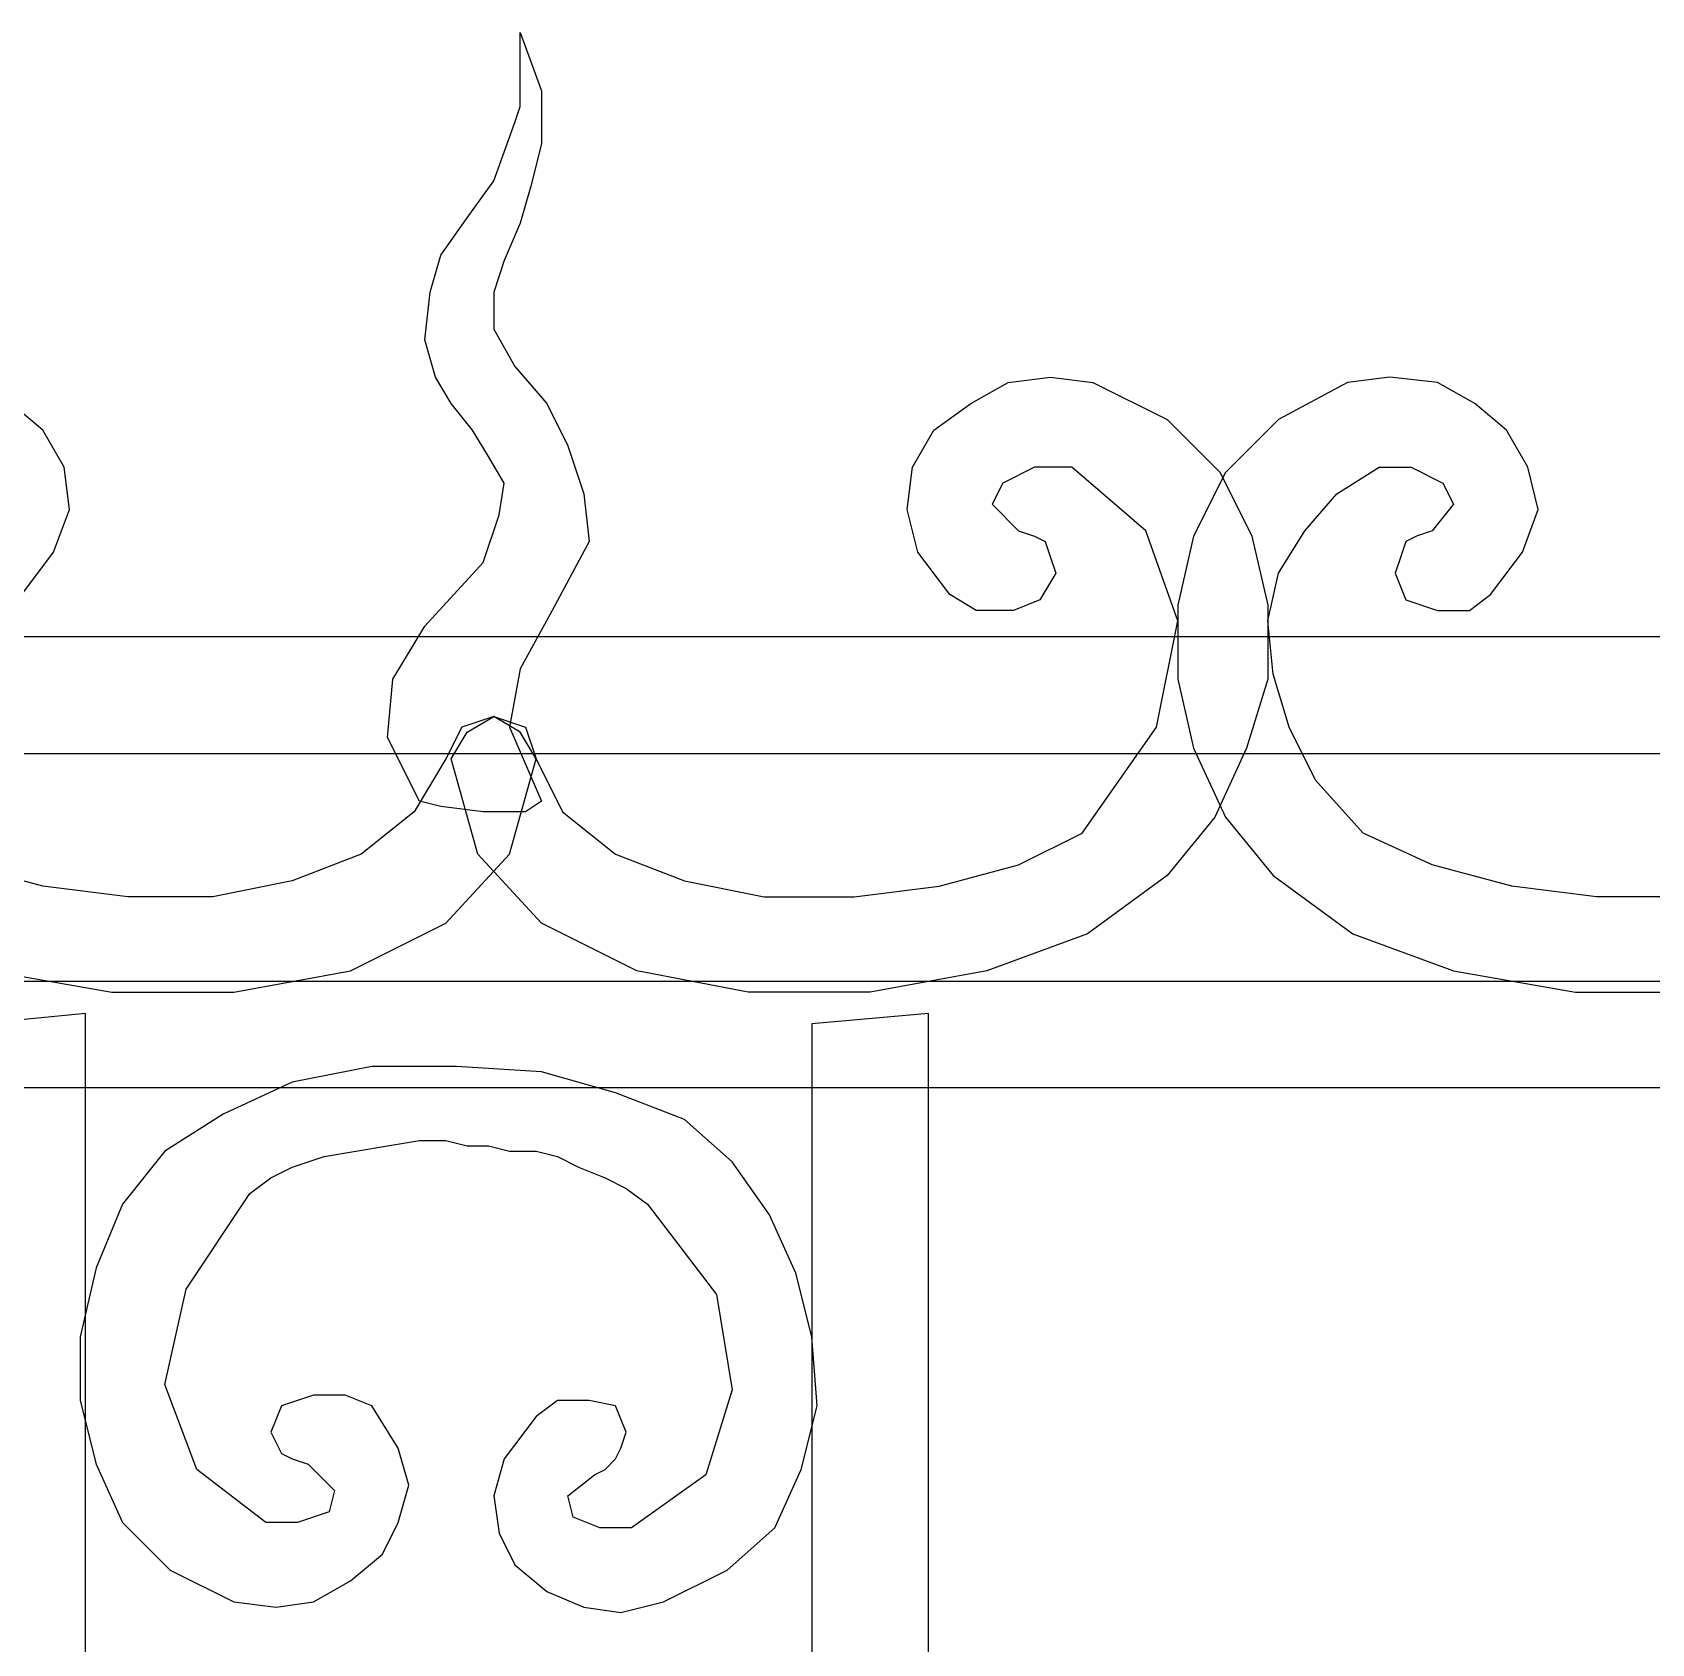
# Model space of a CAD drawing. Header units: centimetres. Extents: x -55 to 55, y -47 to 50.
# Drawn here: x 5.22 to 27.4, y 28.15 to 50.22 of the extents above; entities that cross this region are included whole.
import ezdxf

# ---------------------------------------------------------------- set-up
doc = ezdxf.new("R2010")
doc.units = ezdxf.units.CM
doc.header["$MEASUREMENT"] = 0
doc.layers.add('layer 1', color=7, linetype='Continuous')

msp = doc.modelspace()

# ---------------------------------------------------------------- linework, layer by layer
at = {"layer": 'layer 1', "color": 108}
for points, knots in [([(12.84376, 43.25055), (12.84376, 43.25055), (12.77111, 43.9044), (12.77111, 43.9044), (12.77111, 43.9044), (12.77111, 43.9044), (12.55316, 44.55825), (12.55316, 44.55825), (12.55316, 44.55825), (12.55316, 44.55825), (12.26256, 45.13945), (12.26256, 45.13945), (12.26256, 45.13945), (12.26256, 45.13945), (11.82666, 45.648), (11.82666, 45.648), (11.82666, 45.648), (11.82666, 45.648), (11.53606, 46.15655), (11.53606, 46.15655), (11.53606, 46.15655), (11.53606, 46.15655), (11.53606, 46.6651), (11.53606, 46.6651), (11.53606, 46.6651), (11.53606, 46.6651), (11.68136, 47.101), (11.68136, 47.101), (11.68136, 47.101), (11.68136, 47.101), (11.89931, 47.60955), (11.89931, 47.60955), (11.89931, 47.60955), (11.89931, 47.60955), (12.04461, 48.1181), (12.04461, 48.1181), (12.04461, 48.1181), (12.04461, 48.1181), (12.18991, 48.6993), (12.18991, 48.6993), (12.18991, 48.6993), (12.18991, 48.6993), (12.18991, 49.4258), (12.18991, 49.4258), (12.18991, 49.4258), (12.18991, 49.4258), (11.89931, 50.22495), (11.89931, 50.22495), (11.89931, 50.22495), (11.89931, 50.22495), (11.89931, 49.8617), (11.89931, 49.8617), (11.89931, 49.8617), (11.89931, 49.8617), (11.89931, 49.49845), (11.89931, 49.49845), (11.89931, 49.49845), (11.89931, 49.49845), (11.89931, 49.20785), (11.89931, 49.20785), (11.89931, 49.20785), (11.89931, 49.20785), (11.82666, 48.9899), (11.82666, 48.9899), (11.82666, 48.9899), (11.82666, 48.9899), (11.53606, 48.19075), (11.53606, 48.19075), (11.53606, 48.19075), (11.53606, 48.19075), (11.17281, 47.6822), (11.17281, 47.6822), (11.17281, 47.6822), (11.17281, 47.6822), (10.80956, 47.17365), (10.80956, 47.17365), (10.80956, 47.17365), (10.80956, 47.17365), (10.66426, 46.6651), (10.66426, 46.6651), (10.66426, 46.6651), (10.66426, 46.6651), (10.59161, 46.01125), (10.59161, 46.01125), (10.59161, 46.01125), (10.59161, 46.01125), (10.73691, 45.5027), (10.73691, 45.5027), (10.73691, 45.5027), (10.73691, 45.5027), (10.95486, 45.13945), (10.95486, 45.13945), (10.95486, 45.13945), (10.95486, 45.13945), (11.24546, 44.7762), (11.24546, 44.7762), (11.24546, 44.7762), (11.24546, 44.7762), (11.46341, 44.41295), (11.46341, 44.41295), (11.46341, 44.41295), (11.46341, 44.41295), (11.68136, 44.0497), (11.68136, 44.0497), (11.68136, 44.0497), (11.68136, 44.0497), (11.60871, 43.6138), (11.60871, 43.6138), (11.60871, 43.6138), (11.60871, 43.6138), (11.39076, 42.95995), (11.39076, 42.95995), (11.39076, 42.95995), (11.39076, 42.95995), (10.59161, 42.08815), (10.59161, 42.08815), (10.59161, 42.08815), (10.59161, 42.08815), (10.15571, 41.36165), (10.15571, 41.36165), (10.15571, 41.36165), (10.15571, 41.36165), (10.08306, 40.5625), (10.08306, 40.5625), (10.08306, 40.5625), (10.08306, 40.5625), (10.51896, 39.6907), (10.51896, 39.6907), (10.51896, 39.6907), (10.51896, 39.6907), (10.80956, 39.61805), (10.80956, 39.61805), (10.80956, 39.61805), (10.80956, 39.61805), (11.39076, 39.5454), (11.39076, 39.5454), (11.39076, 39.5454), (11.39076, 39.5454), (11.97196, 39.5454), (11.97196, 39.5454), (11.97196, 39.5454), (11.97196, 39.5454), (12.18991, 39.6907), (12.18991, 39.6907), (12.18991, 39.6907), (12.18991, 39.6907), (11.75401, 40.7078), (11.75401, 40.7078), (11.75401, 40.7078), (11.75401, 40.7078), (11.89931, 41.50695), (11.89931, 41.50695), (11.89931, 41.50695), (11.89931, 41.50695), (12.33521, 42.3061), (12.33521, 42.3061), (12.33521, 42.3061), (12.33521, 42.3061), (12.84376, 43.25055), (12.84376, 43.25055)], [0, 0, 0, 0, 0.025, 0.025, 0.025, 0.025, 0.05, 0.05, 0.05, 0.05, 0.075, 0.075, 0.075, 0.075, 0.1, 0.1, 0.1, 0.1, 0.125, 0.125, 0.125, 0.125, 0.15, 0.15, 0.15, 0.15, 0.175, 0.175, 0.175, 0.175, 0.2, 0.2, 0.2, 0.2, 0.225, 0.225, 0.225, 0.225, 0.25, 0.25, 0.25, 0.25, 0.275, 0.275, 0.275, 0.275, 0.3, 0.3, 0.3, 0.3, 0.325, 0.325, 0.325, 0.325, 0.35, 0.35, 0.35, 0.35, 0.375, 0.375, 0.375, 0.375, 0.4, 0.4, 0.4, 0.4, 0.425, 0.425, 0.425, 0.425, 0.45, 0.45, 0.45, 0.45, 0.475, 0.475, 0.475, 0.475, 0.5, 0.5, 0.5, 0.5, 0.525, 0.525, 0.525, 0.525, 0.55, 0.55, 0.55, 0.55, 0.575, 0.575, 0.575, 0.575, 0.6, 0.6, 0.6, 0.6, 0.625, 0.625, 0.625, 0.625, 0.65, 0.65, 0.65, 0.65, 0.675, 0.675, 0.675, 0.675, 0.7, 0.7, 0.7, 0.7, 0.725, 0.725, 0.725, 0.725, 0.75, 0.75, 0.75, 0.75, 0.775, 0.775, 0.775, 0.775, 0.8, 0.8, 0.8, 0.8, 0.825, 0.825, 0.825, 0.825, 0.85, 0.85, 0.85, 0.85, 0.875, 0.875, 0.875, 0.875, 0.9, 0.9, 0.9, 0.9, 0.925, 0.925, 0.925, 0.925, 0.95, 0.95, 0.95, 0.95, 0.975, 0.975, 0.975, 0.975, 1, 1, 1, 1]), ([(4.27106, 43.39585), (4.27106, 43.39585), (4.63431, 43.7591), (4.63431, 43.7591), (4.63431, 43.7591), (4.63431, 43.7591), (4.48901, 44.0497), (4.48901, 44.0497), (4.48901, 44.0497), (4.48901, 44.0497), (4.05311, 44.26765), (4.05311, 44.26765), (4.05311, 44.26765), (4.05311, 44.26765), (3.54456, 44.26765), (3.54456, 44.26765), (3.54456, 44.26765), (3.54456, 44.26765), (2.52746, 43.39585), (2.52746, 43.39585), (2.52746, 43.39585), (2.52746, 43.39585), (2.09156, 42.1608), (2.09156, 42.1608), (2.09156, 42.1608), (2.09156, 42.1608), (2.30951, 40.7078), (2.30951, 40.7078), (2.30951, 40.7078), (2.30951, 40.7078), (3.32661, 39.2548), (3.32661, 39.2548), (3.32661, 39.2548), (3.32661, 39.2548), (4.27106, 38.8189), (4.27106, 38.8189), (4.27106, 38.8189), (4.27106, 38.8189), (5.36081, 38.5283), (5.36081, 38.5283), (5.36081, 38.5283), (5.36081, 38.5283), (6.52321, 38.383), (6.52321, 38.383), (6.52321, 38.383), (6.52321, 38.383), (7.68561, 38.383), (7.68561, 38.383), (7.68561, 38.383), (7.68561, 38.383), (8.77536, 38.60095), (8.77536, 38.60095), (8.77536, 38.60095), (8.77536, 38.60095), (9.71981, 38.9642), (9.71981, 38.9642), (9.71981, 38.9642), (9.71981, 38.9642), (10.44631, 39.5454), (10.44631, 39.5454), (10.44631, 39.5454), (10.44631, 39.5454), (10.88221, 40.2719), (10.88221, 40.2719), (10.88221, 40.2719), (10.88221, 40.2719), (11.10016, 40.7078), (11.10016, 40.7078), (11.10016, 40.7078), (11.10016, 40.7078), (11.53606, 40.8531), (11.53606, 40.8531), (11.53606, 40.8531), (11.53606, 40.8531), (11.89931, 40.63515), (11.89931, 40.63515), (11.89931, 40.63515), (11.89931, 40.63515), (12.11726, 40.2719), (12.11726, 40.2719), (12.11726, 40.2719), (12.11726, 40.2719), (11.75401, 38.9642), (11.75401, 38.9642), (11.75401, 38.9642), (11.75401, 38.9642), (10.88221, 38.01975), (10.88221, 38.01975), (10.88221, 38.01975), (10.88221, 38.01975), (9.57451, 37.3659), (9.57451, 37.3659), (9.57451, 37.3659), (9.57451, 37.3659), (7.97621, 37.0753), (7.97621, 37.0753), (7.97621, 37.0753), (7.97621, 37.0753), (6.30526, 37.0753), (6.30526, 37.0753), (6.30526, 37.0753), (6.30526, 37.0753), (4.63431, 37.3659), (4.63431, 37.3659), (4.63431, 37.3659), (4.63431, 37.3659), (3.18131, 37.87445), (3.18131, 37.87445), (3.18131, 37.87445), (3.18131, 37.87445), (2.09156, 38.6736), (2.09156, 38.6736), (2.09156, 38.6736), (2.09156, 38.6736), (1.51036, 39.47275), (1.51036, 39.47275), (1.51036, 39.47275), (1.51036, 39.47275), (1.07446, 40.4172), (1.07446, 40.4172), (1.07446, 40.4172), (1.07446, 40.4172), (0.85651, 41.36165), (0.85651, 41.36165), (0.85651, 41.36165), (0.85651, 41.36165), (0.85651, 42.37875), (0.85651, 42.37875), (0.85651, 42.37875), (0.85651, 42.37875), (1.00181, 43.3232), (1.00181, 43.3232), (1.00181, 43.3232), (1.00181, 43.3232), (1.43771, 44.195), (1.43771, 44.195), (1.43771, 44.195), (1.43771, 44.195), (2.16421, 44.9215), (2.16421, 44.9215), (2.16421, 44.9215), (2.16421, 44.9215), (3.10866, 45.43005), (3.10866, 45.43005), (3.10866, 45.43005), (3.10866, 45.43005), (3.76251, 45.5027), (3.76251, 45.5027), (3.76251, 45.5027), (3.76251, 45.5027), (4.34371, 45.43005), (4.34371, 45.43005), (4.34371, 45.43005), (4.34371, 45.43005), (4.92491, 45.13945), (4.92491, 45.13945), (4.92491, 45.13945), (4.92491, 45.13945), (5.36081, 44.7762), (5.36081, 44.7762), (5.36081, 44.7762), (5.36081, 44.7762), (5.65141, 44.26765), (5.65141, 44.26765), (5.65141, 44.26765), (5.65141, 44.26765), (5.72406, 43.68645), (5.72406, 43.68645), (5.72406, 43.68645), (5.72406, 43.68645), (5.50611, 43.10525), (5.50611, 43.10525), (5.50611, 43.10525), (5.50611, 43.10525), (5.07021, 42.52405), (5.07021, 42.52405), (5.07021, 42.52405), (5.07021, 42.52405), (4.77961, 42.3061), (4.77961, 42.3061), (4.77961, 42.3061), (4.77961, 42.3061), (4.34371, 42.3061), (4.34371, 42.3061), (4.34371, 42.3061), (4.34371, 42.3061), (3.90781, 42.4514), (3.90781, 42.4514), (3.90781, 42.4514), (3.90781, 42.4514), (3.76251, 42.81465), (3.76251, 42.81465), (3.76251, 42.81465), (3.76251, 42.81465), (3.83516, 43.0326), (3.83516, 43.0326), (3.83516, 43.0326), (3.83516, 43.0326), (3.90781, 43.25055), (3.90781, 43.25055), (3.90781, 43.25055), (3.90781, 43.25055), (4.05311, 43.3232), (4.05311, 43.3232), (4.05311, 43.3232), (4.05311, 43.3232), (4.27106, 43.39585), (4.27106, 43.39585)], [0, 0, 0, 0, 0.01923077, 0.01923077, 0.01923077, 0.01923077, 0.03846154, 0.03846154, 0.03846154, 0.03846154, 0.05769231, 0.05769231, 0.05769231, 0.05769231, 0.07692308, 0.07692308, 0.07692308, 0.07692308, 0.09615385, 0.09615385, 0.09615385, 0.09615385, 0.11538462, 0.11538462, 0.11538462, 0.11538462, 0.13461538, 0.13461538, 0.13461538, 0.13461538, 0.15384615, 0.15384615, 0.15384615, 0.15384615, 0.17307692, 0.17307692, 0.17307692, 0.17307692, 0.19230769, 0.19230769, 0.19230769, 0.19230769, 0.21153846, 0.21153846, 0.21153846, 0.21153846, 0.23076923, 0.23076923, 0.23076923, 0.23076923, 0.25, 0.25, 0.25, 0.25, 0.26923077, 0.26923077, 0.26923077, 0.26923077, 0.28846154, 0.28846154, 0.28846154, 0.28846154, 0.30769231, 0.30769231, 0.30769231, 0.30769231, 0.32692308, 0.32692308, 0.32692308, 0.32692308, 0.34615385, 0.34615385, 0.34615385, 0.34615385, 0.36538462, 0.36538462, 0.36538462, 0.36538462, 0.38461538, 0.38461538, 0.38461538, 0.38461538, 0.40384615, 0.40384615, 0.40384615, 0.40384615, 0.42307692, 0.42307692, 0.42307692, 0.42307692, 0.44230769, 0.44230769, 0.44230769, 0.44230769, 0.46153846, 0.46153846, 0.46153846, 0.46153846, 0.48076923, 0.48076923, 0.48076923, 0.48076923, 0.5, 0.5, 0.5, 0.5, 0.51923077, 0.51923077, 0.51923077, 0.51923077, 0.53846154, 0.53846154, 0.53846154, 0.53846154, 0.55769231, 0.55769231, 0.55769231, 0.55769231, 0.57692308, 0.57692308, 0.57692308, 0.57692308, 0.59615385, 0.59615385, 0.59615385, 0.59615385, 0.61538462, 0.61538462, 0.61538462, 0.61538462, 0.63461538, 0.63461538, 0.63461538, 0.63461538, 0.65384615, 0.65384615, 0.65384615, 0.65384615, 0.67307692, 0.67307692, 0.67307692, 0.67307692, 0.69230769, 0.69230769, 0.69230769, 0.69230769, 0.71153846, 0.71153846, 0.71153846, 0.71153846, 0.73076923, 0.73076923, 0.73076923, 0.73076923, 0.75, 0.75, 0.75, 0.75, 0.76923077, 0.76923077, 0.76923077, 0.76923077, 0.78846154, 0.78846154, 0.78846154, 0.78846154, 0.80769231, 0.80769231, 0.80769231, 0.80769231, 0.82692308, 0.82692308, 0.82692308, 0.82692308, 0.84615385, 0.84615385, 0.84615385, 0.84615385, 0.86538462, 0.86538462, 0.86538462, 0.86538462, 0.88461538, 0.88461538, 0.88461538, 0.88461538, 0.90384615, 0.90384615, 0.90384615, 0.90384615, 0.92307692, 0.92307692, 0.92307692, 0.92307692, 0.94230769, 0.94230769, 0.94230769, 0.94230769, 0.96153846, 0.96153846, 0.96153846, 0.96153846, 0.98076923, 0.98076923, 0.98076923, 0.98076923, 1, 1, 1, 1]), ([(18.72841, 43.39585), (18.72841, 43.39585), (18.36516, 43.7591), (18.36516, 43.7591), (18.36516, 43.7591), (18.36516, 43.7591), (18.51046, 44.0497), (18.51046, 44.0497), (18.51046, 44.0497), (18.51046, 44.0497), (18.94636, 44.26765), (18.94636, 44.26765), (18.94636, 44.26765), (18.94636, 44.26765), (19.45491, 44.26765), (19.45491, 44.26765), (19.45491, 44.26765), (19.45491, 44.26765), (20.47201, 43.39585), (20.47201, 43.39585), (20.47201, 43.39585), (20.47201, 43.39585), (20.90791, 42.1608), (20.90791, 42.1608), (20.90791, 42.1608), (20.90791, 42.1608), (20.61731, 40.7078), (20.61731, 40.7078), (20.61731, 40.7078), (20.61731, 40.7078), (19.60021, 39.2548), (19.60021, 39.2548), (19.60021, 39.2548), (19.60021, 39.2548), (18.72841, 38.8189), (18.72841, 38.8189), (18.72841, 38.8189), (18.72841, 38.8189), (17.63866, 38.5283), (17.63866, 38.5283), (17.63866, 38.5283), (17.63866, 38.5283), (16.47626, 38.383), (16.47626, 38.383), (16.47626, 38.383), (16.47626, 38.383), (15.24121, 38.383), (15.24121, 38.383), (15.24121, 38.383), (15.24121, 38.383), (14.15146, 38.60095), (14.15146, 38.60095), (14.15146, 38.60095), (14.15146, 38.60095), (13.20701, 38.9642), (13.20701, 38.9642), (13.20701, 38.9642), (13.20701, 38.9642), (12.48051, 39.5454), (12.48051, 39.5454), (12.48051, 39.5454), (12.48051, 39.5454), (12.11726, 40.2719), (12.11726, 40.2719), (12.11726, 40.2719), (12.11726, 40.2719), (11.97196, 40.7078), (11.97196, 40.7078), (11.97196, 40.7078), (11.97196, 40.7078), (11.53606, 40.8531), (11.53606, 40.8531), (11.53606, 40.8531), (11.53606, 40.8531), (11.17281, 40.63515), (11.17281, 40.63515), (11.17281, 40.63515), (11.17281, 40.63515), (10.95486, 40.2719), (10.95486, 40.2719), (10.95486, 40.2719), (10.95486, 40.2719), (11.31811, 38.9642), (11.31811, 38.9642), (11.31811, 38.9642), (11.31811, 38.9642), (12.18991, 38.01975), (12.18991, 38.01975), (12.18991, 38.01975), (12.18991, 38.01975), (13.49761, 37.3659), (13.49761, 37.3659), (13.49761, 37.3659), (13.49761, 37.3659), (15.02326, 37.0753), (15.02326, 37.0753), (15.02326, 37.0753), (15.02326, 37.0753), (16.69421, 37.0753), (16.69421, 37.0753), (16.69421, 37.0753), (16.69421, 37.0753), (18.29251, 37.3659), (18.29251, 37.3659), (18.29251, 37.3659), (18.29251, 37.3659), (19.67286, 37.87445), (19.67286, 37.87445), (19.67286, 37.87445), (19.67286, 37.87445), (20.76261, 38.6736), (20.76261, 38.6736), (20.76261, 38.6736), (20.76261, 38.6736), (21.41646, 39.47275), (21.41646, 39.47275), (21.41646, 39.47275), (21.41646, 39.47275), (21.85236, 40.4172), (21.85236, 40.4172), (21.85236, 40.4172), (21.85236, 40.4172), (22.14296, 41.36165), (22.14296, 41.36165), (22.14296, 41.36165), (22.14296, 41.36165), (22.14296, 42.37875), (22.14296, 42.37875), (22.14296, 42.37875), (22.14296, 42.37875), (21.92501, 43.3232), (21.92501, 43.3232), (21.92501, 43.3232), (21.92501, 43.3232), (21.48911, 44.195), (21.48911, 44.195), (21.48911, 44.195), (21.48911, 44.195), (20.76261, 44.9215), (20.76261, 44.9215), (20.76261, 44.9215), (20.76261, 44.9215), (19.74551, 45.43005), (19.74551, 45.43005), (19.74551, 45.43005), (19.74551, 45.43005), (19.16431, 45.5027), (19.16431, 45.5027), (19.16431, 45.5027), (19.16431, 45.5027), (18.58311, 45.43005), (18.58311, 45.43005), (18.58311, 45.43005), (18.58311, 45.43005), (18.07456, 45.13945), (18.07456, 45.13945), (18.07456, 45.13945), (18.07456, 45.13945), (17.56601, 44.7762), (17.56601, 44.7762), (17.56601, 44.7762), (17.56601, 44.7762), (17.27541, 44.26765), (17.27541, 44.26765), (17.27541, 44.26765), (17.27541, 44.26765), (17.20276, 43.68645), (17.20276, 43.68645), (17.20276, 43.68645), (17.20276, 43.68645), (17.34806, 43.10525), (17.34806, 43.10525), (17.34806, 43.10525), (17.34806, 43.10525), (17.78396, 42.52405), (17.78396, 42.52405), (17.78396, 42.52405), (17.78396, 42.52405), (18.14721, 42.3061), (18.14721, 42.3061), (18.14721, 42.3061), (18.14721, 42.3061), (18.65576, 42.3061), (18.65576, 42.3061), (18.65576, 42.3061), (18.65576, 42.3061), (19.01901, 42.4514), (19.01901, 42.4514), (19.01901, 42.4514), (19.01901, 42.4514), (19.23696, 42.81465), (19.23696, 42.81465), (19.23696, 42.81465), (19.23696, 42.81465), (19.16431, 43.0326), (19.16431, 43.0326), (19.16431, 43.0326), (19.16431, 43.0326), (19.09166, 43.25055), (19.09166, 43.25055), (19.09166, 43.25055), (19.09166, 43.25055), (18.94636, 43.3232), (18.94636, 43.3232), (18.94636, 43.3232), (18.94636, 43.3232), (18.72841, 43.39585), (18.72841, 43.39585)], [0, 0, 0, 0, 0.01923077, 0.01923077, 0.01923077, 0.01923077, 0.03846154, 0.03846154, 0.03846154, 0.03846154, 0.05769231, 0.05769231, 0.05769231, 0.05769231, 0.07692308, 0.07692308, 0.07692308, 0.07692308, 0.09615385, 0.09615385, 0.09615385, 0.09615385, 0.11538462, 0.11538462, 0.11538462, 0.11538462, 0.13461538, 0.13461538, 0.13461538, 0.13461538, 0.15384615, 0.15384615, 0.15384615, 0.15384615, 0.17307692, 0.17307692, 0.17307692, 0.17307692, 0.19230769, 0.19230769, 0.19230769, 0.19230769, 0.21153846, 0.21153846, 0.21153846, 0.21153846, 0.23076923, 0.23076923, 0.23076923, 0.23076923, 0.25, 0.25, 0.25, 0.25, 0.26923077, 0.26923077, 0.26923077, 0.26923077, 0.28846154, 0.28846154, 0.28846154, 0.28846154, 0.30769231, 0.30769231, 0.30769231, 0.30769231, 0.32692308, 0.32692308, 0.32692308, 0.32692308, 0.34615385, 0.34615385, 0.34615385, 0.34615385, 0.36538462, 0.36538462, 0.36538462, 0.36538462, 0.38461538, 0.38461538, 0.38461538, 0.38461538, 0.40384615, 0.40384615, 0.40384615, 0.40384615, 0.42307692, 0.42307692, 0.42307692, 0.42307692, 0.44230769, 0.44230769, 0.44230769, 0.44230769, 0.46153846, 0.46153846, 0.46153846, 0.46153846, 0.48076923, 0.48076923, 0.48076923, 0.48076923, 0.5, 0.5, 0.5, 0.5, 0.51923077, 0.51923077, 0.51923077, 0.51923077, 0.53846154, 0.53846154, 0.53846154, 0.53846154, 0.55769231, 0.55769231, 0.55769231, 0.55769231, 0.57692308, 0.57692308, 0.57692308, 0.57692308, 0.59615385, 0.59615385, 0.59615385, 0.59615385, 0.61538462, 0.61538462, 0.61538462, 0.61538462, 0.63461538, 0.63461538, 0.63461538, 0.63461538, 0.65384615, 0.65384615, 0.65384615, 0.65384615, 0.67307692, 0.67307692, 0.67307692, 0.67307692, 0.69230769, 0.69230769, 0.69230769, 0.69230769, 0.71153846, 0.71153846, 0.71153846, 0.71153846, 0.73076923, 0.73076923, 0.73076923, 0.73076923, 0.75, 0.75, 0.75, 0.75, 0.76923077, 0.76923077, 0.76923077, 0.76923077, 0.78846154, 0.78846154, 0.78846154, 0.78846154, 0.80769231, 0.80769231, 0.80769231, 0.80769231, 0.82692308, 0.82692308, 0.82692308, 0.82692308, 0.84615385, 0.84615385, 0.84615385, 0.84615385, 0.86538462, 0.86538462, 0.86538462, 0.86538462, 0.88461538, 0.88461538, 0.88461538, 0.88461538, 0.90384615, 0.90384615, 0.90384615, 0.90384615, 0.92307692, 0.92307692, 0.92307692, 0.92307692, 0.94230769, 0.94230769, 0.94230769, 0.94230769, 0.96153846, 0.96153846, 0.96153846, 0.96153846, 0.98076923, 0.98076923, 0.98076923, 0.98076923, 1, 1, 1, 1]), ([(24.39512, 43.39585), (24.39512, 43.39585), (24.68572, 43.7591), (24.68572, 43.7591), (24.68572, 43.7591), (24.68572, 43.7591), (24.54042, 44.0497), (24.54042, 44.0497), (24.54042, 44.0497), (24.54042, 44.0497), (24.10452, 44.26765), (24.10452, 44.26765), (24.10452, 44.26765), (24.10452, 44.26765), (23.66861, 44.26765), (23.66861, 44.26765), (23.66861, 44.26765), (23.66861, 44.26765), (23.08741, 43.9044), (23.08741, 43.9044), (23.08741, 43.9044), (23.08741, 43.9044), (22.65151, 43.39585), (22.65151, 43.39585), (22.65151, 43.39585), (22.65151, 43.39585), (22.28826, 42.81465), (22.28826, 42.81465), (22.28826, 42.81465), (22.28826, 42.81465), (22.14296, 42.1608), (22.14296, 42.1608), (22.14296, 42.1608), (22.14296, 42.1608), (22.21561, 41.4343), (22.21561, 41.4343), (22.21561, 41.4343), (22.21561, 41.4343), (22.43356, 40.7078), (22.43356, 40.7078), (22.43356, 40.7078), (22.43356, 40.7078), (22.79681, 39.9813), (22.79681, 39.9813), (22.79681, 39.9813), (22.79681, 39.9813), (23.45066, 39.2548), (23.45066, 39.2548), (23.45066, 39.2548), (23.45066, 39.2548), (24.39512, 38.8189), (24.39512, 38.8189), (24.39512, 38.8189), (24.39512, 38.8189), (25.48487, 38.5283), (25.48487, 38.5283), (25.48487, 38.5283), (25.48487, 38.5283), (26.64727, 38.383), (26.64727, 38.383), (26.64727, 38.383), (26.64727, 38.383), (27.80967, 38.383), (27.80967, 38.383), (27.80967, 38.383), (27.80967, 38.383), (28.89942, 38.60095), (28.89942, 38.60095), (28.89942, 38.60095), (28.89942, 38.60095), (29.84387, 38.9642), (29.84387, 38.9642), (29.84387, 38.9642), (29.84387, 38.9642), (30.57037, 39.5454), (30.57037, 39.5454), (30.57037, 39.5454), (30.57037, 39.5454), (31.00627, 40.2719), (31.00627, 40.2719), (31.00627, 40.2719), (31.00627, 40.2719), (31.15157, 40.7078), (31.15157, 40.7078), (31.15157, 40.7078), (31.15157, 40.7078), (31.58747, 40.8531), (31.58747, 40.8531), (31.58747, 40.8531), (31.58747, 40.8531), (31.95072, 40.63515), (31.95072, 40.63515), (31.95072, 40.63515), (31.95072, 40.63515), (32.09602, 40.2719), (32.09602, 40.2719), (32.09602, 40.2719), (32.09602, 40.2719), (31.73277, 38.9642), (31.73277, 38.9642), (31.73277, 38.9642), (31.73277, 38.9642), (30.86097, 38.01975), (30.86097, 38.01975), (30.86097, 38.01975), (30.86097, 38.01975), (29.55327, 37.3659), (29.55327, 37.3659), (29.55327, 37.3659), (29.55327, 37.3659), (28.02762, 37.0753), (28.02762, 37.0753), (28.02762, 37.0753), (28.02762, 37.0753), (26.35667, 37.0753), (26.35667, 37.0753), (26.35667, 37.0753), (26.35667, 37.0753), (24.68572, 37.3659), (24.68572, 37.3659), (24.68572, 37.3659), (24.68572, 37.3659), (23.30536, 37.87445), (23.30536, 37.87445), (23.30536, 37.87445), (23.30536, 37.87445), (22.21561, 38.6736), (22.21561, 38.6736), (22.21561, 38.6736), (22.21561, 38.6736), (21.56176, 39.47275), (21.56176, 39.47275), (21.56176, 39.47275), (21.56176, 39.47275), (21.12586, 40.4172), (21.12586, 40.4172), (21.12586, 40.4172), (21.12586, 40.4172), (20.90791, 41.36165), (20.90791, 41.36165), (20.90791, 41.36165), (20.90791, 41.36165), (20.90791, 42.37875), (20.90791, 42.37875), (20.90791, 42.37875), (20.90791, 42.37875), (21.12586, 43.3232), (21.12586, 43.3232), (21.12586, 43.3232), (21.12586, 43.3232), (21.56176, 44.195), (21.56176, 44.195), (21.56176, 44.195), (21.56176, 44.195), (22.28826, 44.9215), (22.28826, 44.9215), (22.28826, 44.9215), (22.28826, 44.9215), (23.23271, 45.43005), (23.23271, 45.43005), (23.23271, 45.43005), (23.23271, 45.43005), (23.81391, 45.5027), (23.81391, 45.5027), (23.81391, 45.5027), (23.81391, 45.5027), (24.46777, 45.43005), (24.46777, 45.43005), (24.46777, 45.43005), (24.46777, 45.43005), (24.97632, 45.13945), (24.97632, 45.13945), (24.97632, 45.13945), (24.97632, 45.13945), (25.41222, 44.7762), (25.41222, 44.7762), (25.41222, 44.7762), (25.41222, 44.7762), (25.70282, 44.26765), (25.70282, 44.26765), (25.70282, 44.26765), (25.70282, 44.26765), (25.84812, 43.68645), (25.84812, 43.68645), (25.84812, 43.68645), (25.84812, 43.68645), (25.63017, 43.10525), (25.63017, 43.10525), (25.63017, 43.10525), (25.63017, 43.10525), (25.19427, 42.52405), (25.19427, 42.52405), (25.19427, 42.52405), (25.19427, 42.52405), (24.90367, 42.3061), (24.90367, 42.3061), (24.90367, 42.3061), (24.90367, 42.3061), (24.46777, 42.3061), (24.46777, 42.3061), (24.46777, 42.3061), (24.46777, 42.3061), (24.03186, 42.4514), (24.03186, 42.4514), (24.03186, 42.4514), (24.03186, 42.4514), (23.88656, 42.81465), (23.88656, 42.81465), (23.88656, 42.81465), (23.88656, 42.81465), (23.95921, 43.0326), (23.95921, 43.0326), (23.95921, 43.0326), (23.95921, 43.0326), (24.03186, 43.25055), (24.03186, 43.25055), (24.03186, 43.25055), (24.03186, 43.25055), (24.17717, 43.3232), (24.17717, 43.3232), (24.17717, 43.3232), (24.17717, 43.3232), (24.39512, 43.39585), (24.39512, 43.39585)], [0, 0, 0, 0, 0.01785714, 0.01785714, 0.01785714, 0.01785714, 0.03571429, 0.03571429, 0.03571429, 0.03571429, 0.05357143, 0.05357143, 0.05357143, 0.05357143, 0.07142857, 0.07142857, 0.07142857, 0.07142857, 0.08928571, 0.08928571, 0.08928571, 0.08928571, 0.10714286, 0.10714286, 0.10714286, 0.10714286, 0.125, 0.125, 0.125, 0.125, 0.14285714, 0.14285714, 0.14285714, 0.14285714, 0.16071429, 0.16071429, 0.16071429, 0.16071429, 0.17857143, 0.17857143, 0.17857143, 0.17857143, 0.19642857, 0.19642857, 0.19642857, 0.19642857, 0.21428571, 0.21428571, 0.21428571, 0.21428571, 0.23214286, 0.23214286, 0.23214286, 0.23214286, 0.25, 0.25, 0.25, 0.25, 0.26785714, 0.26785714, 0.26785714, 0.26785714, 0.28571429, 0.28571429, 0.28571429, 0.28571429, 0.30357143, 0.30357143, 0.30357143, 0.30357143, 0.32142857, 0.32142857, 0.32142857, 0.32142857, 0.33928571, 0.33928571, 0.33928571, 0.33928571, 0.35714286, 0.35714286, 0.35714286, 0.35714286, 0.375, 0.375, 0.375, 0.375, 0.39285714, 0.39285714, 0.39285714, 0.39285714, 0.41071429, 0.41071429, 0.41071429, 0.41071429, 0.42857143, 0.42857143, 0.42857143, 0.42857143, 0.44642857, 0.44642857, 0.44642857, 0.44642857, 0.46428571, 0.46428571, 0.46428571, 0.46428571, 0.48214286, 0.48214286, 0.48214286, 0.48214286, 0.5, 0.5, 0.5, 0.5, 0.51785714, 0.51785714, 0.51785714, 0.51785714, 0.53571429, 0.53571429, 0.53571429, 0.53571429, 0.55357143, 0.55357143, 0.55357143, 0.55357143, 0.57142857, 0.57142857, 0.57142857, 0.57142857, 0.58928571, 0.58928571, 0.58928571, 0.58928571, 0.60714286, 0.60714286, 0.60714286, 0.60714286, 0.625, 0.625, 0.625, 0.625, 0.64285714, 0.64285714, 0.64285714, 0.64285714, 0.66071429, 0.66071429, 0.66071429, 0.66071429, 0.67857143, 0.67857143, 0.67857143, 0.67857143, 0.69642857, 0.69642857, 0.69642857, 0.69642857, 0.71428571, 0.71428571, 0.71428571, 0.71428571, 0.73214286, 0.73214286, 0.73214286, 0.73214286, 0.75, 0.75, 0.75, 0.75, 0.76785714, 0.76785714, 0.76785714, 0.76785714, 0.78571429, 0.78571429, 0.78571429, 0.78571429, 0.80357143, 0.80357143, 0.80357143, 0.80357143, 0.82142857, 0.82142857, 0.82142857, 0.82142857, 0.83928571, 0.83928571, 0.83928571, 0.83928571, 0.85714286, 0.85714286, 0.85714286, 0.85714286, 0.875, 0.875, 0.875, 0.875, 0.89285714, 0.89285714, 0.89285714, 0.89285714, 0.91071429, 0.91071429, 0.91071429, 0.91071429, 0.92857143, 0.92857143, 0.92857143, 0.92857143, 0.94642857, 0.94642857, 0.94642857, 0.94642857, 0.96428571, 0.96428571, 0.96428571, 0.96428571, 0.98214286, 0.98214286, 0.98214286, 0.98214286, 1, 1, 1, 1]), ([(-49.34466, 41.94285), (-49.34466, 41.94285), (48.51492, 41.94285), (48.51492, 41.94285), (48.51492, 41.94285), (48.51492, 41.94285), (48.51492, 40.34455), (48.51492, 40.34455), (48.51492, 40.34455), (48.51492, 40.34455), (-49.34466, 40.34455), (-49.34466, 40.34455), (-49.34466, 40.34455), (-49.34466, 40.34455), (-49.34466, 41.94285), (-49.34466, 41.94285)], [0, 0, 0, 0, 0.25, 0.25, 0.25, 0.25, 0.5, 0.5, 0.5, 0.5, 0.75, 0.75, 0.75, 0.75, 1, 1, 1, 1]), ([(-49.34466, 37.2206), (-49.34466, 37.2206), (48.51492, 37.2206), (48.51492, 37.2206), (48.51492, 37.2206), (48.51492, 37.2206), (48.51492, 35.7676), (48.51492, 35.7676), (48.51492, 35.7676), (48.51492, 35.7676), (-49.34466, 35.7676), (-49.34466, 35.7676), (-49.34466, 35.7676), (-49.34466, 35.7676), (-49.34466, 37.2206), (-49.34466, 37.2206)], [0, 0, 0, 0, 0.25, 0.25, 0.25, 0.25, 0.5, 0.5, 0.5, 0.5, 0.75, 0.75, 0.75, 0.75, 1, 1, 1, 1]), ([(4.48901, -43.49358), (4.48901, -43.49358), (4.48901, 36.6394), (4.48901, 36.6394), (4.48901, 36.6394), (4.48901, 36.6394), (5.94201, 36.7847), (5.94201, 36.7847), (5.94201, 36.7847), (5.94201, 36.7847), (5.94201, -43.34828), (5.94201, -43.34828), (5.94201, -43.34828), (5.94201, -43.34828), (4.48901, -43.49358), (4.48901, -43.49358)], [0, 0, 0, 0, 0.25, 0.25, 0.25, 0.25, 0.5, 0.5, 0.5, 0.5, 0.75, 0.75, 0.75, 0.75, 1, 1, 1, 1]), ([(15.89506, -43.49358), (15.89506, -43.49358), (15.89506, 36.6394), (15.89506, 36.6394), (15.89506, 36.6394), (15.89506, 36.6394), (17.49336, 36.7847), (17.49336, 36.7847), (17.49336, 36.7847), (17.49336, 36.7847), (17.49336, -43.34828), (17.49336, -43.34828), (17.49336, -43.34828), (17.49336, -43.34828), (15.89506, -43.49358), (15.89506, -43.49358)], [0, 0, 0, 0, 0.25, 0.25, 0.25, 0.25, 0.5, 0.5, 0.5, 0.5, 0.75, 0.75, 0.75, 0.75, 1, 1, 1, 1]), ([(14.80531, 34.7505), (14.80531, 34.7505), (15.31386, 34.024), (15.31386, 34.024), (15.31386, 34.024), (15.31386, 34.024), (15.67711, 33.22485), (15.67711, 33.22485), (15.67711, 33.22485), (15.67711, 33.22485), (15.89506, 32.35305), (15.89506, 32.35305), (15.89506, 32.35305), (15.89506, 32.35305), (15.96771, 31.4086), (15.96771, 31.4086), (15.96771, 31.4086), (15.96771, 31.4086), (15.74976, 30.5368), (15.74976, 30.5368), (15.74976, 30.5368), (15.74976, 30.5368), (15.38651, 29.73765), (15.38651, 29.73765), (15.38651, 29.73765), (15.38651, 29.73765), (14.73266, 29.15645), (14.73266, 29.15645), (14.73266, 29.15645), (14.73266, 29.15645), (13.86086, 28.72055), (13.86086, 28.72055), (13.86086, 28.72055), (13.86086, 28.72055), (13.27966, 28.57525), (13.27966, 28.57525), (13.27966, 28.57525), (13.27966, 28.57525), (12.77111, 28.6479), (12.77111, 28.6479), (12.77111, 28.6479), (12.77111, 28.6479), (12.26256, 28.86585), (12.26256, 28.86585), (12.26256, 28.86585), (12.26256, 28.86585), (11.82666, 29.2291), (11.82666, 29.2291), (11.82666, 29.2291), (11.82666, 29.2291), (11.60871, 29.665), (11.60871, 29.665), (11.60871, 29.665), (11.60871, 29.665), (11.53606, 30.17355), (11.53606, 30.17355), (11.53606, 30.17355), (11.53606, 30.17355), (11.68136, 30.6821), (11.68136, 30.6821), (11.68136, 30.6821), (11.68136, 30.6821), (12.11726, 31.2633), (12.11726, 31.2633), (12.11726, 31.2633), (12.11726, 31.2633), (12.40786, 31.48125), (12.40786, 31.48125), (12.40786, 31.48125), (12.40786, 31.48125), (12.84376, 31.48125), (12.84376, 31.48125), (12.84376, 31.48125), (12.84376, 31.48125), (13.20701, 31.4086), (13.20701, 31.4086), (13.20701, 31.4086), (13.20701, 31.4086), (13.35231, 31.04535), (13.35231, 31.04535), (13.35231, 31.04535), (13.35231, 31.04535), (13.27966, 30.8274), (13.27966, 30.8274), (13.27966, 30.8274), (13.27966, 30.8274), (13.20701, 30.6821), (13.20701, 30.6821), (13.20701, 30.6821), (13.20701, 30.6821), (13.06171, 30.5368), (13.06171, 30.5368), (13.06171, 30.5368), (13.06171, 30.5368), (12.91641, 30.46415), (12.91641, 30.46415), (12.91641, 30.46415), (12.91641, 30.46415), (12.55316, 30.17355), (12.55316, 30.17355), (12.55316, 30.17355), (12.55316, 30.17355), (12.62581, 29.88295), (12.62581, 29.88295), (12.62581, 29.88295), (12.62581, 29.88295), (12.98906, 29.73765), (12.98906, 29.73765), (12.98906, 29.73765), (12.98906, 29.73765), (13.42496, 29.73765), (13.42496, 29.73765), (13.42496, 29.73765), (13.42496, 29.73765), (14.44206, 30.46415), (14.44206, 30.46415), (14.44206, 30.46415), (14.44206, 30.46415), (14.80531, 31.62655), (14.80531, 31.62655), (14.80531, 31.62655), (14.80531, 31.62655), (14.58736, 32.93425), (14.58736, 32.93425), (14.58736, 32.93425), (14.58736, 32.93425), (13.64291, 34.1693), (13.64291, 34.1693), (13.64291, 34.1693), (13.64291, 34.1693), (13.35231, 34.38725), (13.35231, 34.38725), (13.35231, 34.38725), (13.35231, 34.38725), (13.06171, 34.53255), (13.06171, 34.53255), (13.06171, 34.53255), (13.06171, 34.53255), (12.69846, 34.67785), (12.69846, 34.67785), (12.69846, 34.67785), (12.69846, 34.67785), (12.40786, 34.82315), (12.40786, 34.82315), (12.40786, 34.82315), (12.40786, 34.82315), (12.11726, 34.8958), (12.11726, 34.8958), (12.11726, 34.8958), (12.11726, 34.8958), (11.75401, 34.8958), (11.75401, 34.8958), (11.75401, 34.8958), (11.75401, 34.8958), (11.46341, 34.96845), (11.46341, 34.96845), (11.46341, 34.96845), (11.46341, 34.96845), (11.17281, 34.96845), (11.17281, 34.96845), (11.17281, 34.96845), (11.17281, 34.96845), (11.17281, 34.96845), (11.17281, 34.96845), (11.17281, 34.96845), (11.17281, 34.96845), (11.17281, 34.96845), (11.17281, 34.96845), (11.17281, 34.96845), (11.17281, 34.96845), (11.17281, 34.96845), (11.17281, 34.96845), (11.17281, 34.96845), (11.17281, 34.96845), (11.17281, 34.96845), (11.17281, 34.96845), (11.17281, 34.96845), (11.17281, 34.96845), (10.88221, 35.0411), (10.88221, 35.0411), (10.88221, 35.0411), (10.88221, 35.0411), (10.51896, 35.0411), (10.51896, 35.0411), (10.51896, 35.0411), (10.51896, 35.0411), (10.08306, 34.96845), (10.08306, 34.96845), (10.08306, 34.96845), (10.08306, 34.96845), (9.64716, 34.8958), (9.64716, 34.8958), (9.64716, 34.8958), (9.64716, 34.8958), (9.21126, 34.82315), (9.21126, 34.82315), (9.21126, 34.82315), (9.21126, 34.82315), (8.77536, 34.67785), (8.77536, 34.67785), (8.77536, 34.67785), (8.77536, 34.67785), (8.48476, 34.53255), (8.48476, 34.53255), (8.48476, 34.53255), (8.48476, 34.53255), (8.19416, 34.3146), (8.19416, 34.3146), (8.19416, 34.3146), (8.19416, 34.3146), (7.32236, 33.0069), (7.32236, 33.0069), (7.32236, 33.0069), (7.32236, 33.0069), (7.03176, 31.6992), (7.03176, 31.6992), (7.03176, 31.6992), (7.03176, 31.6992), (7.46766, 30.5368), (7.46766, 30.5368), (7.46766, 30.5368), (7.46766, 30.5368), (8.41211, 29.8103), (8.41211, 29.8103), (8.41211, 29.8103), (8.41211, 29.8103), (8.84801, 29.8103), (8.84801, 29.8103), (8.84801, 29.8103), (8.84801, 29.8103), (9.28391, 29.9556), (9.28391, 29.9556), (9.28391, 29.9556), (9.28391, 29.9556), (9.35656, 30.2462), (9.35656, 30.2462), (9.35656, 30.2462), (9.35656, 30.2462), (8.99331, 30.60945), (8.99331, 30.60945), (8.99331, 30.60945), (8.99331, 30.60945), (8.77536, 30.6821), (8.77536, 30.6821), (8.77536, 30.6821), (8.77536, 30.6821), (8.63006, 30.75475), (8.63006, 30.75475), (8.63006, 30.75475), (8.63006, 30.75475), (8.55741, 30.90005), (8.55741, 30.90005), (8.55741, 30.90005), (8.55741, 30.90005), (8.48476, 31.04535), (8.48476, 31.04535), (8.48476, 31.04535), (8.48476, 31.04535), (8.63006, 31.4086), (8.63006, 31.4086), (8.63006, 31.4086), (8.63006, 31.4086), (9.06596, 31.5539), (9.06596, 31.5539), (9.06596, 31.5539), (9.06596, 31.5539), (9.50186, 31.5539), (9.50186, 31.5539), (9.50186, 31.5539), (9.50186, 31.5539), (9.86511, 31.4086), (9.86511, 31.4086), (9.86511, 31.4086), (9.86511, 31.4086), (10.22836, 30.8274), (10.22836, 30.8274), (10.22836, 30.8274), (10.22836, 30.8274), (10.37366, 30.31885), (10.37366, 30.31885), (10.37366, 30.31885), (10.37366, 30.31885), (10.22836, 29.8103), (10.22836, 29.8103), (10.22836, 29.8103), (10.22836, 29.8103), (10.01041, 29.3744), (10.01041, 29.3744), (10.01041, 29.3744), (10.01041, 29.3744), (9.57451, 29.01115), (9.57451, 29.01115), (9.57451, 29.01115), (9.57451, 29.01115), (9.06596, 28.72055), (9.06596, 28.72055), (9.06596, 28.72055), (9.06596, 28.72055), (8.55741, 28.6479), (8.55741, 28.6479), (8.55741, 28.6479), (8.55741, 28.6479), (7.97621, 28.72055), (7.97621, 28.72055), (7.97621, 28.72055), (7.97621, 28.72055), (7.10441, 29.15645), (7.10441, 29.15645), (7.10441, 29.15645), (7.10441, 29.15645), (6.45056, 29.8103), (6.45056, 29.8103), (6.45056, 29.8103), (6.45056, 29.8103), (6.08731, 30.60945), (6.08731, 30.60945), (6.08731, 30.60945), (6.08731, 30.60945), (5.86936, 31.48125), (5.86936, 31.48125), (5.86936, 31.48125), (5.86936, 31.48125), (5.86936, 32.35305), (5.86936, 32.35305), (5.86936, 32.35305), (5.86936, 32.35305), (6.08731, 33.2975), (6.08731, 33.2975), (6.08731, 33.2975), (6.08731, 33.2975), (6.45056, 34.1693), (6.45056, 34.1693), (6.45056, 34.1693), (6.45056, 34.1693), (7.03176, 34.8958), (7.03176, 34.8958), (7.03176, 34.8958), (7.03176, 34.8958), (7.83091, 35.40435), (7.83091, 35.40435), (7.83091, 35.40435), (7.83091, 35.40435), (8.77536, 35.84025), (8.77536, 35.84025), (8.77536, 35.84025), (8.77536, 35.84025), (9.86511, 36.0582), (9.86511, 36.0582), (9.86511, 36.0582), (9.86511, 36.0582), (11.02751, 36.0582), (11.02751, 36.0582), (11.02751, 36.0582), (11.02751, 36.0582), (12.18991, 35.98555), (12.18991, 35.98555), (12.18991, 35.98555), (12.18991, 35.98555), (13.20701, 35.69495), (13.20701, 35.69495), (13.20701, 35.69495), (13.20701, 35.69495), (14.15146, 35.3317), (14.15146, 35.3317), (14.15146, 35.3317), (14.15146, 35.3317), (14.80531, 34.7505), (14.80531, 34.7505)], [0, 0, 0, 0, 0.01086957, 0.01086957, 0.01086957, 0.01086957, 0.02173913, 0.02173913, 0.02173913, 0.02173913, 0.0326087, 0.0326087, 0.0326087, 0.0326087, 0.04347826, 0.04347826, 0.04347826, 0.04347826, 0.05434783, 0.05434783, 0.05434783, 0.05434783, 0.06521739, 0.06521739, 0.06521739, 0.06521739, 0.07608696, 0.07608696, 0.07608696, 0.07608696, 0.08695652, 0.08695652, 0.08695652, 0.08695652, 0.09782609, 0.09782609, 0.09782609, 0.09782609, 0.10869565, 0.10869565, 0.10869565, 0.10869565, 0.11956522, 0.11956522, 0.11956522, 0.11956522, 0.13043478, 0.13043478, 0.13043478, 0.13043478, 0.14130435, 0.14130435, 0.14130435, 0.14130435, 0.15217391, 0.15217391, 0.15217391, 0.15217391, 0.16304348, 0.16304348, 0.16304348, 0.16304348, 0.17391304, 0.17391304, 0.17391304, 0.17391304, 0.18478261, 0.18478261, 0.18478261, 0.18478261, 0.19565217, 0.19565217, 0.19565217, 0.19565217, 0.20652174, 0.20652174, 0.20652174, 0.20652174, 0.2173913, 0.2173913, 0.2173913, 0.2173913, 0.22826087, 0.22826087, 0.22826087, 0.22826087, 0.23913043, 0.23913043, 0.23913043, 0.23913043, 0.25, 0.25, 0.25, 0.25, 0.26086957, 0.26086957, 0.26086957, 0.26086957, 0.27173913, 0.27173913, 0.27173913, 0.27173913, 0.2826087, 0.2826087, 0.2826087, 0.2826087, 0.29347826, 0.29347826, 0.29347826, 0.29347826, 0.30434783, 0.30434783, 0.30434783, 0.30434783, 0.31521739, 0.31521739, 0.31521739, 0.31521739, 0.32608696, 0.32608696, 0.32608696, 0.32608696, 0.33695652, 0.33695652, 0.33695652, 0.33695652, 0.34782609, 0.34782609, 0.34782609, 0.34782609, 0.35869565, 0.35869565, 0.35869565, 0.35869565, 0.36956522, 0.36956522, 0.36956522, 0.36956522, 0.38043478, 0.38043478, 0.38043478, 0.38043478, 0.39130435, 0.39130435, 0.39130435, 0.39130435, 0.40217391, 0.40217391, 0.40217391, 0.40217391, 0.41304348, 0.41304348, 0.41304348, 0.41304348, 0.42391304, 0.42391304, 0.42391304, 0.42391304, 0.43478261, 0.43478261, 0.43478261, 0.43478261, 0.44565217, 0.44565217, 0.44565217, 0.44565217, 0.45652174, 0.45652174, 0.45652174, 0.45652174, 0.4673913, 0.4673913, 0.4673913, 0.4673913, 0.47826087, 0.47826087, 0.47826087, 0.47826087, 0.48913043, 0.48913043, 0.48913043, 0.48913043, 0.5, 0.5, 0.5, 0.5, 0.51086957, 0.51086957, 0.51086957, 0.51086957, 0.52173913, 0.52173913, 0.52173913, 0.52173913, 0.5326087, 0.5326087, 0.5326087, 0.5326087, 0.54347826, 0.54347826, 0.54347826, 0.54347826, 0.55434783, 0.55434783, 0.55434783, 0.55434783, 0.56521739, 0.56521739, 0.56521739, 0.56521739, 0.57608696, 0.57608696, 0.57608696, 0.57608696, 0.58695652, 0.58695652, 0.58695652, 0.58695652, 0.59782609, 0.59782609, 0.59782609, 0.59782609, 0.60869565, 0.60869565, 0.60869565, 0.60869565, 0.61956522, 0.61956522, 0.61956522, 0.61956522, 0.63043478, 0.63043478, 0.63043478, 0.63043478, 0.64130435, 0.64130435, 0.64130435, 0.64130435, 0.65217391, 0.65217391, 0.65217391, 0.65217391, 0.66304348, 0.66304348, 0.66304348, 0.66304348, 0.67391304, 0.67391304, 0.67391304, 0.67391304, 0.68478261, 0.68478261, 0.68478261, 0.68478261, 0.69565217, 0.69565217, 0.69565217, 0.69565217, 0.70652174, 0.70652174, 0.70652174, 0.70652174, 0.7173913, 0.7173913, 0.7173913, 0.7173913, 0.72826087, 0.72826087, 0.72826087, 0.72826087, 0.73913043, 0.73913043, 0.73913043, 0.73913043, 0.75, 0.75, 0.75, 0.75, 0.76086957, 0.76086957, 0.76086957, 0.76086957, 0.77173913, 0.77173913, 0.77173913, 0.77173913, 0.7826087, 0.7826087, 0.7826087, 0.7826087, 0.79347826, 0.79347826, 0.79347826, 0.79347826, 0.80434783, 0.80434783, 0.80434783, 0.80434783, 0.81521739, 0.81521739, 0.81521739, 0.81521739, 0.82608696, 0.82608696, 0.82608696, 0.82608696, 0.83695652, 0.83695652, 0.83695652, 0.83695652, 0.84782609, 0.84782609, 0.84782609, 0.84782609, 0.85869565, 0.85869565, 0.85869565, 0.85869565, 0.86956522, 0.86956522, 0.86956522, 0.86956522, 0.88043478, 0.88043478, 0.88043478, 0.88043478, 0.89130435, 0.89130435, 0.89130435, 0.89130435, 0.90217391, 0.90217391, 0.90217391, 0.90217391, 0.91304348, 0.91304348, 0.91304348, 0.91304348, 0.92391304, 0.92391304, 0.92391304, 0.92391304, 0.93478261, 0.93478261, 0.93478261, 0.93478261, 0.94565217, 0.94565217, 0.94565217, 0.94565217, 0.95652174, 0.95652174, 0.95652174, 0.95652174, 0.9673913, 0.9673913, 0.9673913, 0.9673913, 0.97826087, 0.97826087, 0.97826087, 0.97826087, 0.98913043, 0.98913043, 0.98913043, 0.98913043, 1, 1, 1, 1])]:
    msp.add_open_spline(points, degree=3, knots=knots, dxfattribs=at)

doc.saveas('drawing.dxf')
